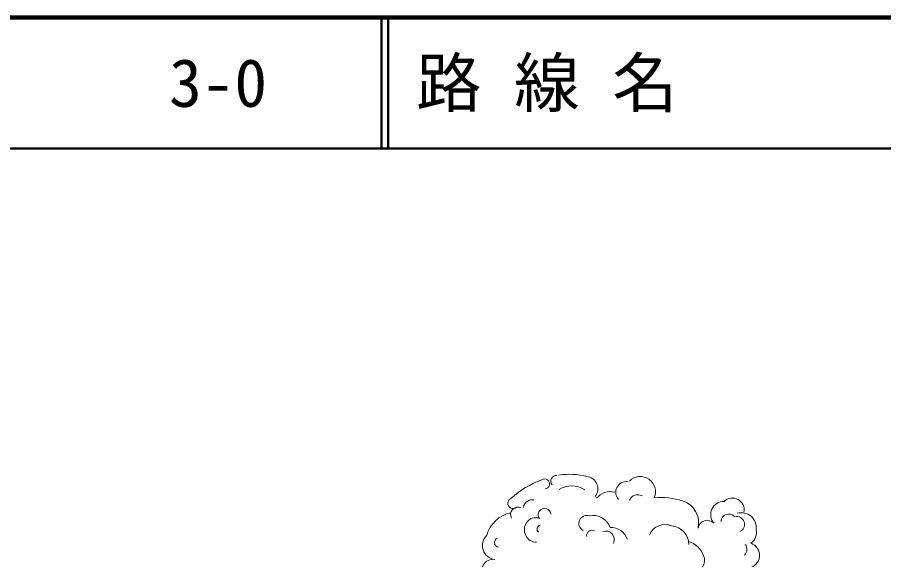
# Model space of a CAD drawing. Units: millimetres, scale not verified. Extents: x 40000 to 680000, y 20000 to 380000.
# Drawn here: x 149925 to 216103, y 338606 to 380000 of the extents above; entities that cross this region are included whole.
import ezdxf
from ezdxf.enums import TextEntityAlignment as Align

# ---------------------------------------------------------------- set-up
doc = ezdxf.new("R2010")
doc.units = ezdxf.units.MM
doc.header["$LTSCALE"] = 1000
for name, color, linetype, lineweight in [('M-BGD', 7, 'Continuous', 13), ('M-TTL', 2, 'Continuous', 140), ('M-TTL-LINE', 7, 'Continuous', 50)]:
    doc.layers.add(name, color=color, linetype=linetype, lineweight=lineweight)
doc.layers.add('M-TTL-TXT', color=7, linetype='Continuous')
doc.styles.add('ＭＳ ゴシック', font='')
doc.styles.get('ＭＳ ゴシック').set_extended_font_data('MS Gothic')

msp = doc.modelspace()

# ---------------------------------------------------------------- linework, layer by layer
at = {"layer": 'M-BGD'}
for centre, radius, start, end in [((191128, 344589), 448, 87.94305, 217.99523), ((192094, 339443), 5681, 76.35324, 98.11905), ((193305, 344010), 962, 322.63673, 82.28969), ((197509, 343786), 1164, 336.54453, 135.04856), ((192304, 338192), 6907, 109.66863, 132.43991), ((190197, 344382), 382, 276.7771, 124.80275), ((192266, 342428), 1806, 56.1753, 122.10165), ((196454, 343749), 818, 85.16002, 221.70987), ((195216, 342466), 1331, 74.93403, 141.56976), ((197305, 342895), 669, 59.40983, 157.98814), ((187796, 342912), 407, 112.03832, 309.95683), ((189285, 342474), 708, 81.8075, 169.8678), ((199101, 337927), 5421, 72.42505, 95.55694), ((200206, 341416), 1762, 346.73206, 72.407), ((203887, 342052), 999, 88.36209, 222.21631), ((204544, 342410), 898, 348.01749, 134.44721), ((188134, 339791), 2448, 102.17473, 163.76344), ((188164, 342048), 563, 65.60513, 208.21318), ((190200, 342038), 487, 3.34526, 217.55384), ((205227, 341055), 1136, 352.57349, 105.64273), ((189496, 341021), 788, 66.21678, 148.58863), ((193427, 341375), 607, 70.81691, 241.6841), ((193922, 340623), 1358, 18.85879, 102.57836), ((202633, 340867), 727, 44.99633, 168.52878), ((204270, 341483), 608, 41.19029, 175.67961), ((204872, 341295), 606, 294.87035, 103.77602), ((189602, 340888), 949, 145.08889, 269.3946), ((189972, 340922), 337, 109.79407, 222.86331), ((193811, 340459), 399, 57.52881, 191.13163), ((195238, 339675), 1387, 20.48535, 91.25755), ((199412, 339972), 1315, 67.70465, 155.89817), ((199749, 339720), 1478, 1.95538, 83.71079), ((205403, 340663), 981, 305.14327, 14.45168), ((186534, 339693), 1084, 133.78402, 263.54981), ((186749, 339912), 366, 112.74528, 256.98375), ((194888, 340149), 644, 332.32221, 110.71125), ((200709, 338351), 1715, 18.6145, 73.32676), ((205050, 339391), 609, 314.9512, 38.80454), ((205646, 338938), 977, 277.66365, 70.73791), ((201666, 338538), 759, 267.50731, 28.35721), ((186244, 337801), 833, 78.32674, 227.74183)]:
    msp.add_arc(centre, radius, start, end, dxfattribs=at)
at = {"layer": 'M-TTL'}
msp.add_line((680000, 380000), (40000, 380000), dxfattribs=at)
at = {"layer": 'M-TTL-LINE'}
for p, q in [((177750, 380000), (177750, 370000)), ((178250, 380000), (178250, 370000)), ((40000, 370000), (680000, 370000))]:
    msp.add_line(p, q, dxfattribs=at)

# ---------------------------------------------------------------- texts
at = {"layer": 'M-TTL-TXT', "style": 'ＭＳ ゴシック'}
for s, p in [('路 線 名', (180380, 375000)), ('3-0', (161521, 375000))]:
    msp.add_text(s, height=3666, dxfattribs=at).set_placement(p, align=Align.MIDDLE_LEFT)

doc.saveas('drawing.dxf')
